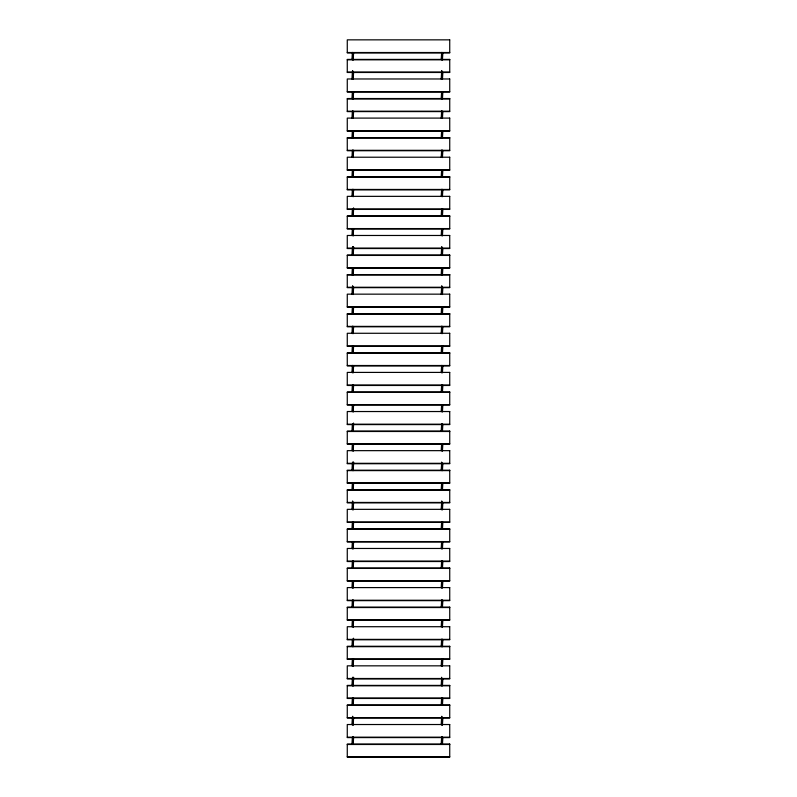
<?xml version="1.0" encoding="UTF-8"?>
<svg xmlns="http://www.w3.org/2000/svg" width="797" height="797" viewBox="0 0 797 797"><rect width="100%" height="100%" fill="white"/><g stroke="black" fill="none" stroke-linecap="round" stroke-linejoin="round"><path stroke-width="1.2" d="M352.493 52.472L352.274 59.645L353.28 59.735L353.509 52.572L353.28 59.735L352.832 52.632M352.533 70.843L352.274 79.212L353.28 79.301L353.509 72.129L353.28 79.301L352.832 72.188M352.493 91.595L352.274 98.768L353.28 98.858L353.509 91.695L353.28 98.858L352.832 91.565M352.912 112.497L353.28 118.424L353.509 111.251L353.28 118.245L352.274 118.335L352.493 111.162M352.493 130.728L352.274 137.901L353.28 137.991L353.509 130.818L353.28 137.991L352.832 130.698M352.493 150.284L352.274 157.457L352.493 150.404M352.493 169.851L352.274 177.024L353.28 177.113L353.509 169.94M353.509 150.374L353.28 157.547L352.912 151.619M352.493 189.407L352.274 196.58L352.493 189.537M352.493 208.973L352.274 216.146L353.28 216.236L353.549 207.868M353.509 189.497L353.28 196.67L352.832 189.377M352.493 228.53L352.274 235.703L352.493 228.659M352.533 246.901L352.274 255.269L353.28 255.359L353.549 246.99L353.28 255.359L352.912 249.431M353.509 228.629L353.28 235.792L352.832 228.5M352.493 267.662L352.274 274.826L353.28 274.925L353.509 267.752L353.28 274.925L352.832 267.633M352.533 286.023L352.274 294.392L353.28 294.482L353.509 287.309L353.28 294.482L352.762 286.003M352.493 306.785L352.274 313.958L353.28 314.048L353.509 306.875L353.28 314.048L352.832 306.755M352.832 326.312L353.28 333.604L353.509 326.431L353.28 333.425L352.274 333.515L352.493 326.342M352.493 345.908L352.274 353.081L353.28 353.171L353.509 345.998L353.28 353.171L352.832 345.878M352.832 365.434L353.28 372.727L353.509 365.564L353.28 372.548L352.274 372.637L352.493 365.464M352.493 385.031L352.274 392.204L353.28 392.293L353.509 385.12M352.493 404.597L352.274 411.76L352.493 404.717M352.493 424.153L352.274 431.326L353.28 431.416L353.549 423.048M353.509 404.687L353.28 411.86L352.832 404.557M352.493 443.72L352.274 450.893L352.493 443.839M352.533 462.081L352.274 470.449L353.28 470.539L353.549 462.17L353.28 470.539L352.832 463.246M353.509 443.809L353.28 450.982L352.832 443.69M352.493 482.843L352.274 490.016L353.28 490.105L353.509 482.932L353.28 490.105L352.832 482.813M352.533 501.203L352.274 509.572L353.28 509.662L353.509 502.489L353.28 509.662L352.762 501.183M352.493 521.965L352.274 529.138L353.28 529.228L353.509 522.055L353.28 529.228L352.832 522.115M352.274 548.695L352.493 541.522L352.274 548.695L353.28 548.605L353.509 541.562L353.28 548.784L352.832 541.492M352.493 561.088L352.274 568.261L353.28 568.351L353.509 561.178L353.28 568.351L352.912 562.423M352.832 580.624L353.28 587.917L353.509 580.744L353.28 587.728L352.274 587.817L352.493 580.654M352.493 600.211L352.274 607.384L353.28 607.473L353.509 600.3M352.493 619.777L352.274 626.95L352.493 619.897M352.493 639.333L352.274 646.506L353.28 646.596L353.549 638.228M353.509 619.867L353.28 627.04L352.832 619.927M352.493 658.9L352.274 666.073L352.493 659.019M352.533 677.261L352.274 685.629L353.28 685.719L353.549 677.36L353.28 685.719L352.832 678.426M353.509 658.989L353.28 666.162L352.832 659.049M352.493 698.023L352.274 705.196L353.28 705.285L353.509 698.112M352.533 716.393L352.274 724.752L353.28 724.852L353.509 717.679L353.28 724.852L352.832 717.738M352.493 737.145L352.274 744.318L353.28 744.408L353.509 737.235L353.28 744.408L352.832 737.295M441.628 52.472L441.399 59.645L442.415 59.735L442.634 52.572L442.415 59.735L441.956 52.632M441.658 70.843L441.399 79.212L442.415 79.301L442.634 72.129L442.415 79.301L441.887 70.823M441.628 91.595L441.399 98.768L442.415 98.858L442.634 91.695L442.415 98.858L441.956 91.755M441.956 111.132L442.415 118.424L442.634 111.251L442.405 118.245L441.399 118.335L441.628 111.162M441.628 130.728L441.399 137.901L442.415 137.991L442.634 130.818L442.415 137.991L441.956 130.877M441.628 150.284L441.399 157.457L441.628 150.404M441.628 169.851L441.399 177.024L442.415 177.113L442.634 169.94M442.634 150.374L442.415 157.547L441.956 150.254M441.628 189.407L441.399 196.58L441.628 189.537M441.628 208.973L441.399 216.146L442.415 216.236L442.634 209.063M442.634 189.497L442.415 196.67L441.956 189.566M441.628 228.53L441.399 235.703L441.628 228.659M441.658 246.901L441.399 255.269L442.415 255.359L442.634 248.186M442.634 228.629L442.415 235.792L441.956 228.689M441.628 267.662L441.399 274.826L442.415 274.925L442.634 267.752L442.415 274.925L441.956 267.633M441.658 286.023L441.399 294.392L442.415 294.482L442.634 287.309L442.415 294.482L441.887 286.003M441.628 306.785L441.399 313.958L442.415 314.048L442.634 306.875L442.415 314.048L441.956 306.755M441.956 326.312L442.415 333.604L442.634 326.431L442.405 333.425L441.399 333.515L441.628 326.342M441.628 345.908L441.399 353.081L442.415 353.171L442.634 345.998L442.415 353.171L441.956 345.878M441.956 365.434L442.415 372.727L442.634 365.564L442.405 372.548L441.399 372.637L441.628 365.464M441.628 385.031L441.399 392.204L442.415 392.293L442.634 385.12M441.628 404.597L441.399 411.76L441.628 404.717M441.628 424.153L441.399 431.326L442.415 431.416L442.634 424.243M442.634 404.687L442.415 411.86L441.956 404.557M441.628 443.72L441.399 450.893L441.628 443.839M441.658 462.081L441.399 470.449L442.415 470.539L442.634 463.366M442.634 443.809L442.415 450.982L441.956 443.69M441.628 482.843L441.399 490.016L442.415 490.105L442.634 482.932L442.415 490.105L441.956 482.813M441.658 501.203L441.399 509.572L442.415 509.662L442.634 502.489L442.415 509.662L441.887 501.183M441.628 521.965L441.399 529.138L442.415 529.228L442.634 522.055L442.415 529.228L441.956 521.935M441.399 548.695L441.628 541.522L441.399 548.695L442.405 548.605L442.634 541.562L442.415 548.784L441.956 541.492M441.628 561.088L441.399 568.261L442.415 568.351L442.634 561.178L442.415 568.351L441.956 561.237M441.956 580.624L442.415 587.917L442.634 580.744L442.405 587.728L441.399 587.817L441.628 580.654M441.628 600.211L441.399 607.384L442.415 607.473L442.634 600.3M441.628 619.777L441.399 626.95L441.628 619.897M441.628 639.333L441.399 646.506L442.415 646.596L442.634 639.423M442.634 619.867L442.415 627.04L441.956 619.747M441.628 658.9L441.399 666.073L441.628 659.019M441.658 677.261L441.399 685.629L442.415 685.719L442.634 678.556M442.634 658.989L442.415 666.162L441.956 659.049M441.628 698.023L441.399 705.196L442.415 705.285L442.634 698.112M441.658 716.393L441.399 724.752L442.415 724.852L442.634 717.679L442.415 724.852L441.887 716.373M441.628 737.145L441.399 744.318L442.415 744.408L442.634 737.235L442.415 744.408L441.956 737.295M352.493 52.602L352.274 59.645L353.28 59.556L352.832 52.443M352.493 72.158L352.274 79.212L353.28 79.122L352.762 70.823M352.493 91.725L352.274 98.768L353.28 98.679M352.274 118.335L352.493 111.281M352.493 130.847L352.274 137.901L353.28 137.801M352.493 169.97L352.274 177.024L353.28 176.924L353.509 169.881M353.509 150.314L353.28 157.368L352.832 150.254M352.493 209.093L352.274 216.146L353.28 216.057L353.509 209.003M353.28 196.49L353.509 189.437M352.493 248.216L352.274 255.269L353.28 255.179L352.762 246.881M353.28 235.613L353.509 228.56M352.493 267.782L352.274 274.826L353.28 274.736M352.493 287.338L352.274 294.392L353.28 294.302M352.493 306.905L352.274 313.958L353.28 313.859M352.274 333.515L352.493 326.461M352.493 346.028L352.274 353.081L353.28 352.981M352.274 372.637L352.493 365.594M352.493 385.15L352.274 392.204L353.28 392.114L353.509 385.061M352.493 424.273L352.274 431.326L353.28 431.237L353.509 424.183M353.28 411.67L353.509 404.627M352.493 463.396L352.274 470.449L353.28 470.36M353.28 450.793L353.509 443.75M352.493 482.962L352.274 490.016L353.28 489.916M352.493 502.528L352.274 509.572L353.28 509.482M352.493 522.085L352.274 529.138L353.28 529.049L352.832 521.935M352.493 561.208L352.274 568.261L353.28 568.171L352.832 561.058M352.274 587.817L352.493 580.774M352.493 600.33L352.274 607.384L353.28 607.294L353.509 600.241M352.493 639.453L352.274 646.506L353.28 646.417L353.509 639.363M353.509 619.807L353.28 626.85L352.832 619.747M352.493 678.586L352.274 685.629L353.28 685.54M353.509 658.93L353.28 665.983L352.832 658.87M352.493 698.142L352.274 705.196L353.28 705.106L353.509 698.052M352.493 717.708L352.274 724.752L353.28 724.662L352.762 716.373M352.493 737.265L352.274 744.318L353.28 744.229L352.832 737.115M441.628 52.602L441.399 59.645L442.405 59.556L441.956 52.443M441.628 72.158L441.399 79.212L442.405 79.122M441.628 91.725L441.399 98.768L442.405 98.679L441.956 91.565M441.399 118.335L441.628 111.281M441.628 130.847L441.399 137.901L442.405 137.801L441.956 130.698M441.628 169.97L441.399 177.024L442.405 176.924L442.634 169.881M442.405 157.368L442.634 150.314M441.628 209.093L441.399 216.146L442.405 216.057L442.634 209.003M442.634 189.437L442.405 196.49L441.956 189.377M441.628 248.216L441.399 255.269L442.405 255.179L442.634 248.126M442.634 228.56L442.405 235.613L441.956 228.5M441.628 267.782L441.399 274.826L442.405 274.736M441.628 287.338L441.399 294.392L442.405 294.302M441.628 306.905L441.399 313.958L442.405 313.859M441.399 333.515L441.628 326.461M441.628 346.028L441.399 353.081L442.405 352.981M441.399 372.637L441.628 365.594M441.628 385.15L441.399 392.204L442.405 392.114L442.634 385.061M441.628 424.273L441.399 431.326L442.405 431.237L442.634 424.183M442.405 411.67L442.634 404.627M441.628 463.396L441.399 470.449L442.405 470.36L442.634 463.306M442.405 450.793L442.634 443.75M441.628 482.962L441.399 490.016L442.405 489.916M441.628 502.528L441.399 509.572L442.405 509.482M441.628 522.085L441.399 529.138L442.405 529.049M441.628 561.208L441.399 568.261L442.405 568.171L441.956 561.058M441.399 587.817L441.628 580.774M441.628 600.33L441.399 607.384L442.405 607.294L442.634 600.241M441.628 639.453L441.399 646.506L442.405 646.417L442.634 639.363M442.405 626.85L442.634 619.807M441.628 678.586L441.399 685.629L442.405 685.54L442.634 678.486M442.634 658.93L442.405 665.983L441.956 658.87M441.628 698.142L441.399 705.196L442.405 705.106L442.634 698.052M441.628 717.708L441.399 724.752L442.405 724.662M441.628 737.265L441.399 744.318L442.405 744.229L441.956 737.115M347.273 52.522L449.727 52.522M347.273 59.815L449.727 59.815M347.273 72.079L449.727 72.079M347.273 91.645L449.727 91.645M347.273 98.938L449.727 98.938M347.273 111.201L449.727 111.201M347.273 130.768L449.727 130.768M347.273 138.06L449.727 138.06M347.273 150.324L449.727 150.324M347.273 169.891L449.727 169.891M347.273 177.183L449.727 177.183M347.273 189.457L449.727 189.457M347.273 209.013L449.727 209.013M347.273 216.306L449.727 216.306M347.273 228.58L449.727 228.58M347.273 248.136L449.727 248.136M347.273 255.429L449.727 255.429M347.273 267.702L449.727 267.702M347.273 274.995L449.727 274.995M347.273 287.259L449.727 287.259M347.273 306.825L449.727 306.825M347.273 314.118L449.727 314.118M347.273 326.391L449.727 326.391M347.273 345.948L449.727 345.948M347.273 353.24L449.727 353.24M347.273 365.514L449.727 365.514M347.273 385.071L449.727 385.071M347.273 392.363L449.727 392.363M347.273 404.637L449.727 404.637M347.273 424.193L449.727 424.193M347.273 431.486L449.727 431.486M347.273 443.76L449.727 443.76M347.273 463.316L449.727 463.316M347.273 470.609L449.727 470.609M347.273 482.882L449.727 482.882M347.273 490.175L449.727 490.175M347.273 502.449L449.727 502.449M347.273 522.005L449.727 522.005M347.273 529.298L449.727 529.298M347.273 541.571L449.727 541.571M347.273 561.128L449.727 561.128M347.273 568.42L449.727 568.42M347.273 580.694L449.727 580.694M347.273 600.251L449.727 600.251M347.273 607.543L449.727 607.543M347.273 619.817L449.727 619.817M347.273 639.383L449.727 639.383M347.273 646.676L449.727 646.676M347.273 658.94L449.727 658.94M347.273 678.506L449.727 678.506M347.273 685.799L449.727 685.799M347.273 698.062L449.727 698.062M347.273 705.355L449.727 705.355M347.273 717.629L449.727 717.629M347.273 737.185L449.727 737.185M347.273 744.478L449.727 744.478M347.273 756.751L449.727 756.751M441.956 169.821L442.405 176.924M441.956 208.944L442.405 216.057M441.887 246.881L442.405 255.179M441.956 385.001L442.405 392.114M441.956 424.124L442.405 431.237M441.956 463.246L442.415 470.539L441.956 463.426M441.956 600.181L442.415 607.473L441.956 600.36M441.956 639.304L442.415 646.596L441.956 639.493M441.956 678.426L442.405 685.54M441.956 697.993L442.415 705.285L441.956 698.172M352.832 111.132L353.28 118.424M352.832 169.821L353.28 176.924M352.832 208.944L353.28 216.057M352.832 385.001L353.28 392.114M352.832 424.124L353.28 431.237M352.832 600.181L353.28 607.294M352.832 639.304L353.28 646.417M352.832 697.993L353.28 705.285L352.832 698.172M449.727 39.85L347.273 39.85L347.273 52.921L449.727 52.921L449.727 39.85M449.727 59.416L347.273 59.416L347.273 72.477L449.727 72.477L449.727 59.416M449.727 78.973L347.273 78.973L347.273 92.044L449.727 92.044L449.727 78.973M449.727 98.539L347.273 98.539L347.273 111.6L449.727 111.6L449.727 98.539M449.727 118.095L347.273 118.095L347.273 131.166L449.727 131.166L449.727 118.095M449.727 137.662L347.273 137.662L347.273 150.733L449.727 150.733L449.727 137.662M449.727 157.218L347.273 157.218L347.273 170.289L449.727 170.289L449.727 157.218M449.727 176.785L347.273 176.785L347.273 189.855L449.727 189.855L449.727 176.785M449.727 196.351L347.273 196.351L347.273 209.412L449.727 209.412L449.727 196.351M449.727 215.907L347.273 215.907L347.273 228.978L449.727 228.978L449.727 215.907M449.727 235.474L347.273 235.474L347.273 248.534L449.727 248.534L449.727 235.474M449.727 255.03L347.273 255.03L347.273 268.101L449.727 268.101L449.727 255.03M449.727 274.596L347.273 274.596L347.273 287.657L449.727 287.657L449.727 274.596M449.727 294.153L347.273 294.153L347.273 307.224L449.727 307.224L449.727 294.153M449.727 313.719L347.273 313.719L347.273 326.79L449.727 326.79L449.727 313.719M449.727 333.276L347.273 333.276L347.273 346.346L449.727 346.346L449.727 333.276M449.727 352.842L347.273 352.842L347.273 365.913L449.727 365.913L449.727 352.842M449.727 372.408L347.273 372.408L347.273 385.469L449.727 385.469L449.727 372.408M449.727 391.965L347.273 391.965L347.273 405.035L449.727 405.035L449.727 391.965M449.727 411.531L347.273 411.531L347.273 424.592L449.727 424.592L449.727 411.531M449.727 431.087L347.273 431.087L347.273 444.158L449.727 444.158L449.727 431.087M449.727 450.654L347.273 450.654L347.273 463.724L449.727 463.724L449.727 450.654M449.727 470.21L347.273 470.21L347.273 483.281L449.727 483.281L449.727 470.21M449.727 489.776L347.273 489.776L347.273 502.847L449.727 502.847L449.727 489.776M449.727 509.343L347.273 509.343L347.273 522.404L449.727 522.404L449.727 509.343M449.727 528.899L347.273 528.899L347.273 541.97L449.727 541.97L449.727 528.899M449.727 548.466L347.273 548.466L347.273 561.526L449.727 561.526L449.727 548.466M449.727 568.022L347.273 568.022L347.273 581.093L449.727 581.093L449.727 568.022M449.727 587.588L347.273 587.588L347.273 600.649L449.727 600.649L449.727 587.588M449.727 607.145L347.273 607.145L347.273 620.215L449.727 620.215L449.727 607.145M449.727 626.711L347.273 626.711L347.273 639.782L449.727 639.782L449.727 626.711M449.727 646.277L347.273 646.277L347.273 659.338L449.727 659.338L449.727 646.277M449.727 665.834L347.273 665.834L347.273 678.905L449.727 678.905L449.727 665.834M449.727 685.4L347.273 685.4L347.273 698.461L449.727 698.461L449.727 685.4M449.727 704.956L347.273 704.956L347.273 718.027L449.727 718.027L449.727 704.956M449.727 724.523L347.273 724.523L347.273 737.584L449.727 737.584L449.727 724.523M449.727 744.079L347.273 744.079L347.273 757.15L449.727 757.15L449.727 744.079"/></g></svg>
